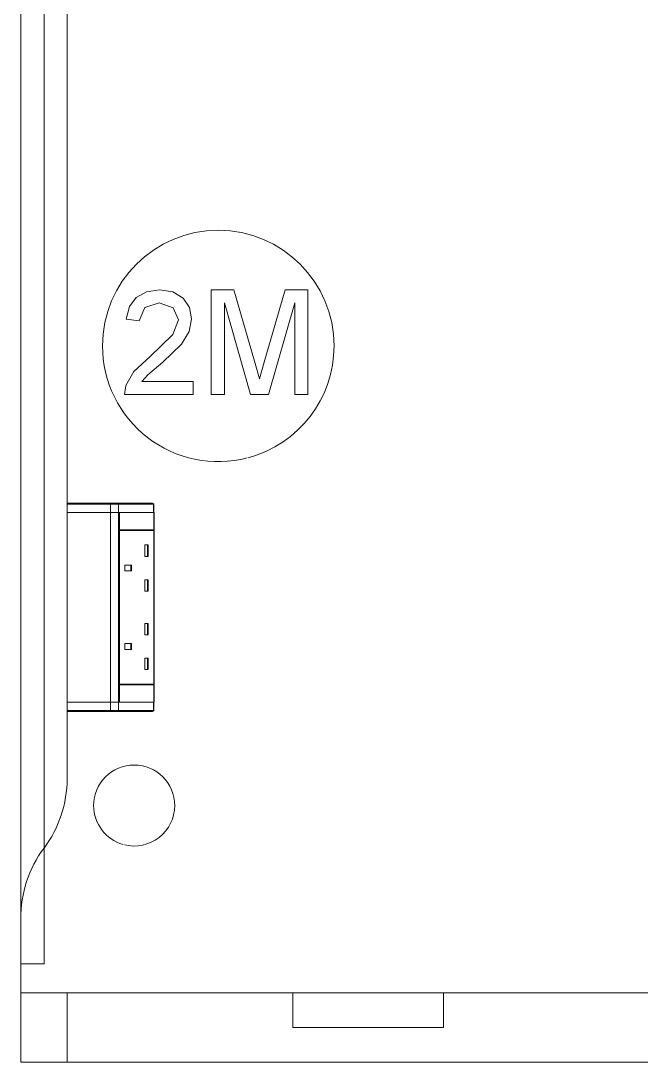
# Model space of a CAD drawing. Header units: millimetres. Extents: x 155927 to 317870, y -36033 to 97293.
# Drawn here: x 228551 to 229087, y 18051 to 18951 of the extents above; entities that cross this region are included whole.
import ezdxf

# ---------------------------------------------------------------- set-up
doc = ezdxf.new("R2010")
doc.units = ezdxf.units.MM
doc.header["$MEASUREMENT"] = 0
doc.layers.add('I-FURN', color=8, linetype='CONTINUOUS', lineweight=9)

msp = doc.modelspace()

# ---------------------------------------------------------------- linework, layer by layer
at = {"layer": 'I-FURN'}
for p, q in [((228551.1, 18174.4), (228551.1, 19525.51)), ((228571.1, 19465.51), (228571.1, 18235.51)), ((228591.1, 19405.51), (228591.1, 18532.7)), ((228591.1, 18532.7), (228591.1, 19405.51)), ((228650.77, 18711.55), (228644.84, 18703.56)), ((228659.56, 18716.43), (228650.77, 18711.55)), ((228670.93, 18718.06), (228659.56, 18716.43)), ((228682.38, 18716.25), (228670.93, 18718.06)), ((228691.16, 18710.82), (228682.38, 18716.25)), ((228735.01, 18718.06), (228715.56, 18718.06)), ((228715.56, 18718.06), (228715.56, 18627.65)), ((228753.5, 18654.33), (228735.01, 18718.06)), ((228779.46, 18718.06), (228761.27, 18655.44)), ((228798.91, 18718.06), (228779.46, 18718.06)), ((228798.91, 18627.65), (228798.91, 18718.06)), ((228644.84, 18703.56), (228642.1, 18692.63)), ((228653.4, 18691.22), (228658.16, 18702.63)), ((228658.16, 18702.63), (228670.69, 18706.76)), ((228670.69, 18706.76), (228682.71, 18702.53)), ((228682.71, 18702.53), (228687.31, 18692.17)), ((228696.75, 18702.71), (228691.16, 18710.82)), ((228698.61, 18692.85), (228696.75, 18702.71)), ((228726.86, 18627.65), (228726.86, 18706.76)), ((228726.86, 18706.76), (228749.58, 18627.65)), ((228764.89, 18627.65), (228787.61, 18706.76)), ((228787.61, 18706.76), (228787.61, 18627.65)), ((228642.1, 18692.63), (228653.4, 18691.22)), ((228687.31, 18692.17), (228682.43, 18679.36)), ((228696.6, 18682.13), (228698.61, 18692.85)), ((228682.43, 18679.36), (228662.92, 18660.54)), ((228689.92, 18671.05), (228696.6, 18682.13)), ((228673.73, 18655.57), (228689.92, 18671.05)), ((228662.92, 18660.54), (228648.77, 18647.44)), ((228660.73, 18644.7), (228673.73, 18655.57)), ((228757.23, 18641.02), (228753.5, 18654.33)), ((228761.27, 18655.44), (228757.23, 18641.02)), ((228648.77, 18647.44), (228641.9, 18635.44)), ((228655.63, 18638.95), (228660.73, 18644.7)), ((228641.9, 18635.44), (228640.69, 18627.65)), ((228700.02, 18638.95), (228655.63, 18638.95)), ((228700.02, 18627.65), (228700.02, 18638.95)), ((228640.69, 18627.65), (228700.02, 18627.65)), ((228715.56, 18627.65), (228726.86, 18627.65)), ((228749.58, 18627.65), (228764.89, 18627.65)), ((228787.61, 18627.65), (228798.91, 18627.65)), ((228591.09, 18532.7), (228591.09, 18525.7)), ((228591.1, 18532.7), (228628.56, 18532.7)), ((228591.1, 18532.7), (228591.1, 18525.7)), ((228592.1, 18533.7), (228592.09, 18533.7)), ((228629.12, 18533.7), (228592.1, 18533.7)), ((228592.1, 18533.7), (228596.09, 18533.7)), ((228596.09, 18532.7), (228596.09, 18533.7)), ((228596.09, 18533.7), (228634.66, 18533.7)), ((228628.56, 18532.7), (228635.48, 18532.7)), ((228628.56, 18532.7), (228628.56, 18525.7)), ((228634.66, 18533.7), (228629.12, 18533.7)), ((228664.94, 18533.7), (228634.66, 18533.7)), ((228664.94, 18533.7), (228634.66, 18533.7)), ((228635.48, 18532.7), (228665.76, 18532.7)), ((228635.48, 18532.7), (228635.48, 18525.7)), ((228665.57, 18533.48), (228665.6, 18533.45)), ((228665.76, 18532.7), (228665.94, 18532.7)), ((228665.76, 18532.7), (228665.76, 18525.7)), ((228665.94, 18525.7), (228665.94, 18532.7)), ((228665.94, 18525.7), (228665.94, 18532.7)), ((228665.94, 18525.7), (228665.94, 18532.7)), ((228591.09, 18525.58), (228591.09, 18361.68)), ((228591.1, 18525.7), (228628.56, 18525.7)), ((228591.1, 18361.68), (228591.1, 18525.58)), ((228628.56, 18525.58), (228591.1, 18525.58)), ((228628.56, 18525.7), (228635.48, 18525.7)), ((228628.56, 18361.68), (228628.56, 18525.58)), ((228635.48, 18525.58), (228628.56, 18525.58)), ((228636.31, 18525.64), (228633.86, 18525.64)), ((228635.48, 18525.7), (228665.76, 18525.7)), ((228635.48, 18361.68), (228635.48, 18525.58)), ((228635.48, 18525.58), (228636.11, 18525.58)), ((228636.11, 18525.58), (228636.11, 18510.64)), ((228636.31, 18510.64), (228636.31, 18525.64)), ((228636.31, 18525.64), (228666.14, 18525.64)), ((228665.76, 18525.7), (228665.94, 18525.7)), ((228665.94, 18361.68), (228665.94, 18525.58)), ((228666.14, 18525.64), (228666.14, 18510.64)), ((228636.11, 18510.14), (228636.11, 18377.14)), ((228666.14, 18510.64), (228636.31, 18510.64)), ((228636.31, 18377.14), (228636.31, 18510.14)), ((228666.14, 18510.14), (228636.31, 18510.14)), ((228665.76, 18510.64), (228665.76, 18510.14)), ((228666.14, 18510.14), (228666.14, 18377.14)), ((228661.11, 18497.53), (228658.25, 18497.53)), ((228658.25, 18487.53), (228658.25, 18497.53)), ((228660.38, 18487.53), (228660.38, 18497.53)), ((228661.11, 18487.53), (228661.11, 18497.53)), ((228661.11, 18487.53), (228658.25, 18487.53)), ((228646.77, 18480.03), (228641.04, 18480.03)), ((228641.04, 18475.03), (228641.04, 18480.03)), ((228646.04, 18475.03), (228646.04, 18480.03)), ((228646.77, 18475.03), (228646.77, 18480.03)), ((228646.77, 18475.03), (228641.04, 18475.03)), ((228661.11, 18467.53), (228658.25, 18467.53)), ((228658.25, 18457.53), (228658.25, 18467.53)), ((228660.38, 18457.53), (228660.38, 18467.53)), ((228661.11, 18457.53), (228661.11, 18467.53)), ((228661.11, 18457.53), (228658.25, 18457.53)), ((228661.11, 18429.75), (228658.25, 18429.75)), ((228658.25, 18419.75), (228658.25, 18429.75)), ((228660.38, 18419.75), (228660.38, 18429.75)), ((228661.11, 18419.75), (228661.11, 18429.75)), ((228661.11, 18419.75), (228658.25, 18419.75)), ((228641.04, 18412.25), (228641.04, 18407.25)), ((228646.77, 18412.25), (228641.04, 18412.25)), ((228641.04, 18407.25), (228646.77, 18407.25)), ((228646.04, 18407.25), (228646.04, 18412.25)), ((228646.77, 18407.25), (228646.77, 18412.25)), ((228661.11, 18399.75), (228658.25, 18399.75)), ((228658.25, 18389.75), (228658.25, 18399.75)), ((228660.38, 18389.75), (228660.38, 18399.75)), ((228661.11, 18389.75), (228661.11, 18399.75)), ((228661.11, 18389.75), (228658.25, 18389.75)), ((228636.11, 18376.64), (228636.11, 18361.68)), ((228666.14, 18377.14), (228636.31, 18377.14)), ((228636.31, 18361.64), (228636.31, 18376.64)), ((228636.31, 18376.64), (228666.14, 18376.64)), ((228665.76, 18377.14), (228665.76, 18376.64)), ((228666.14, 18376.64), (228666.14, 18361.64)), ((228591.09, 18361.58), (228591.09, 18354.58)), ((228591.1, 18361.68), (228628.56, 18361.68)), ((228591.1, 18354.58), (228591.1, 18361.58)), ((228628.56, 18361.58), (228591.1, 18361.58)), ((228628.56, 18361.68), (228635.48, 18361.68)), ((228628.56, 18354.58), (228628.56, 18361.58)), ((228635.48, 18361.58), (228628.56, 18361.58)), ((228636.11, 18361.68), (228635.48, 18361.68)), ((228635.48, 18354.58), (228635.48, 18361.58)), ((228665.76, 18361.58), (228635.48, 18361.58)), ((228666.14, 18361.64), (228636.31, 18361.64)), ((228665.76, 18354.58), (228665.76, 18361.58)), ((228665.94, 18361.58), (228665.76, 18361.58)), ((228665.94, 18354.58), (228665.94, 18361.58)), ((228665.94, 18354.58), (228665.94, 18361.58)), ((228665.94, 18361.58), (228665.94, 18354.58)), ((228591.1, 18354.58), (228591.1, 18295.51)), ((228591.1, 18295.51), (228591.1, 18354.58)), ((228628.56, 18354.58), (228591.1, 18354.58)), ((228596.09, 18353.58), (228592.1, 18353.58)), ((228592.1, 18353.58), (228629.12, 18353.58)), ((228596.09, 18353.58), (228596.09, 18354.58)), ((228634.66, 18353.58), (228596.09, 18353.58)), ((228635.48, 18354.58), (228628.56, 18354.58)), ((228629.12, 18353.58), (228634.66, 18353.58)), ((228634.66, 18353.58), (228664.94, 18353.58)), ((228634.66, 18353.58), (228664.94, 18353.58)), ((228665.76, 18354.58), (228635.48, 18354.58)), ((228665.61, 18353.83), (228665.58, 18353.81)), ((228665.94, 18354.58), (228665.76, 18354.58)), ((228571.1, 18235.51), (228571.1, 18135.51)), ((228551.1, 18174.4), (228551.1, 18050.51)), ((228551.1, 18050.51), (228551.1, 18174.4)), ((228551.1, 18135.51), (228551.1, 18174.4)), ((228551.1, 18135.51), (228571.1, 18135.51)), ((228591.1, 18110.51), (228551.1, 18110.51)), ((228551.1, 18110.51), (228786.1, 18110.51)), ((228551.1, 18050.51), (228551.1, 18110.51)), ((228551.1, 18050.51), (228551.1, 18110.51)), ((229311.1, 18110.51), (228591.1, 18110.51)), ((228591.1, 18050.51), (228591.1, 18110.51)), ((228591.1, 18050.51), (228591.1, 18110.51)), ((228786.1, 18110.51), (228916.1, 18110.51)), ((228786.1, 18080.51), (228786.1, 18110.51)), ((228786.1, 18080.51), (228786.1, 18110.51)), ((228916.1, 18110.51), (229351.1, 18110.51)), ((228916.1, 18080.51), (228916.1, 18110.51)), ((228916.1, 18110.51), (228916.1, 18080.51)), ((228916.1, 18080.51), (228786.1, 18080.51)), ((228786.1, 18080.51), (228916.1, 18080.51)), ((229351.1, 18050.51), (228551.1, 18050.51)), ((228551.1, 18050.51), (228591.1, 18050.51)), ((228551.1, 18050.51), (229351.1, 18050.51)), ((229351.1, 18050.51), (228551.1, 18050.51)), ((228591.1, 18050.51), (229311.1, 18050.51))]:
    msp.add_line(p, q, dxfattribs=at)
at = {"layer": 'I-FURN', "flags": 128}
for points in [[(228591.09, 18532.7), (228591.09, 18532.74), (228591.1, 18532.78), (228591.1, 18532.82), (228591.11, 18532.86), (228591.11, 18532.9), (228591.12, 18532.94), (228591.13, 18532.98), (228591.14, 18533.01), (228591.16, 18533.05), (228591.17, 18533.09), (228591.19, 18533.13), (228591.21, 18533.16), (228591.23, 18533.2), (228591.25, 18533.23), (228591.27, 18533.26), (228591.29, 18533.3), (228591.32, 18533.33), (228591.34, 18533.36), (228591.37, 18533.39), (228591.4, 18533.42), (228591.43, 18533.44), (228591.46, 18533.47), (228591.49, 18533.5), (228591.52, 18533.52), (228591.55, 18533.54), (228591.59, 18533.56), (228591.62, 18533.58), (228591.66, 18533.6), (228591.69, 18533.62), (228591.73, 18533.63), (228591.77, 18533.65), (228591.81, 18533.66), (228591.84, 18533.67), (228591.88, 18533.68), (228591.92, 18533.69), (228591.96, 18533.69), (228592, 18533.7), (228592.04, 18533.7), (228592.08, 18533.7), (228592.09, 18533.7)], [(228592.09, 18533.7), (228592.1, 18533.7), (228592.11, 18533.7), (228592.12, 18533.7), (228592.14, 18533.7), (228592.17, 18533.7), (228592.21, 18533.7), (228592.25, 18533.7), (228592.3, 18533.7), (228592.35, 18533.7), (228592.41, 18533.7), (228592.47, 18533.7), (228592.55, 18533.7), (228592.62, 18533.7), (228592.7, 18533.7), (228592.79, 18533.7), (228592.88, 18533.7), (228592.98, 18533.7), (228593.09, 18533.7), (228593.19, 18533.7), (228593.31, 18533.7), (228593.42, 18533.7), (228593.54, 18533.7), (228593.67, 18533.7), (228593.8, 18533.7), (228593.93, 18533.7), (228594.07, 18533.7), (228594.21, 18533.7), (228594.35, 18533.7), (228594.5, 18533.7), (228594.64, 18533.7), (228594.79, 18533.7), (228594.95, 18533.7), (228595.1, 18533.7), (228595.26, 18533.7), (228595.41, 18533.7), (228595.57, 18533.7), (228595.73, 18533.7), (228595.89, 18533.7), (228596.05, 18533.7), (228596.09, 18533.7)], [(228629.12, 18533.7), (228626.34, 18533.7), (228623.65, 18533.7), (228621.03, 18533.7), (228618.51, 18533.7), (228616.08, 18533.7), (228613.75, 18533.7), (228611.52, 18533.7), (228609.4, 18533.7), (228607.38, 18533.7), (228605.48, 18533.7), (228603.69, 18533.7), (228602.02, 18533.7), (228600.47, 18533.7), (228599.04, 18533.7), (228597.74, 18533.7), (228596.57, 18533.7), (228595.52, 18533.7), (228594.61, 18533.7), (228593.83, 18533.7), (228593.18, 18533.7), (228592.67, 18533.7), (228592.29, 18533.7), (228592.1, 18533.7)], [(228634.66, 18533.7), (228634.57, 18533.7), (228634.47, 18533.7), (228634.36, 18533.7), (228634.25, 18533.7), (228634.14, 18533.7), (228634.02, 18533.7), (228633.9, 18533.7), (228633.77, 18533.7), (228633.64, 18533.7), (228633.51, 18533.7), (228633.37, 18533.7), (228633.23, 18533.7), (228633.09, 18533.7), (228632.94, 18533.7), (228632.79, 18533.7), (228632.64, 18533.7), (228632.49, 18533.7), (228632.33, 18533.7), (228632.18, 18533.7), (228632.02, 18533.7), (228631.86, 18533.7), (228631.7, 18533.7), (228631.54, 18533.7), (228631.38, 18533.7), (228631.22, 18533.7), (228631.06, 18533.7), (228630.9, 18533.7), (228630.75, 18533.7), (228630.59, 18533.7), (228630.43, 18533.7), (228630.28, 18533.7), (228630.12, 18533.7), (228629.97, 18533.7), (228629.83, 18533.7), (228629.68, 18533.7), (228629.54, 18533.7), (228629.4, 18533.7), (228629.26, 18533.7), (228629.12, 18533.7)], [(228665.8, 18533.21), (228665.82, 18533.17), (228665.84, 18533.14), (228665.86, 18533.1), (228665.87, 18533.06), (228665.89, 18533.02), (228665.9, 18532.99), (228665.91, 18532.95), (228665.92, 18532.91), (228665.92, 18532.87), (228665.93, 18532.83), (228665.94, 18532.79), (228665.94, 18532.75), (228665.94, 18532.71), (228665.94, 18532.7)], [(228592.09, 18353.58), (228592.05, 18353.58), (228592.01, 18353.58), (228591.97, 18353.59), (228591.93, 18353.59), (228591.89, 18353.6), (228591.86, 18353.61), (228591.82, 18353.62), (228591.78, 18353.63), (228591.74, 18353.64), (228591.7, 18353.66), (228591.67, 18353.67), (228591.63, 18353.69), (228591.6, 18353.71), (228591.56, 18353.73), (228591.53, 18353.75), (228591.5, 18353.78), (228591.46, 18353.8), (228591.43, 18353.83), (228591.4, 18353.85), (228591.38, 18353.88), (228591.35, 18353.91), (228591.32, 18353.94), (228591.3, 18353.97), (228591.27, 18354), (228591.25, 18354.04), (228591.23, 18354.07), (228591.21, 18354.11), (228591.19, 18354.14), (228591.18, 18354.18), (228591.16, 18354.22), (228591.15, 18354.25), (228591.13, 18354.29), (228591.12, 18354.33), (228591.12, 18354.37), (228591.11, 18354.41), (228591.1, 18354.45), (228591.1, 18354.49), (228591.09, 18354.53), (228591.09, 18354.57), (228591.09, 18354.58)], [(228596.09, 18353.58), (228595.93, 18353.58), (228595.77, 18353.58), (228595.61, 18353.58), (228595.46, 18353.58), (228595.3, 18353.58), (228595.14, 18353.58), (228594.99, 18353.58), (228594.83, 18353.58), (228594.68, 18353.58), (228594.54, 18353.58), (228594.39, 18353.58), (228594.25, 18353.58), (228594.11, 18353.58), (228593.97, 18353.58), (228593.83, 18353.58), (228593.7, 18353.58), (228593.58, 18353.58), (228593.46, 18353.58), (228593.34, 18353.58), (228593.22, 18353.58), (228593.11, 18353.58), (228593.01, 18353.58), (228592.91, 18353.58), (228592.82, 18353.58), (228592.73, 18353.58), (228592.64, 18353.58), (228592.57, 18353.58), (228592.49, 18353.58), (228592.43, 18353.58), (228592.36, 18353.58), (228592.31, 18353.58), (228592.26, 18353.58), (228592.22, 18353.58), (228592.18, 18353.58), (228592.15, 18353.58), (228592.13, 18353.58), (228592.11, 18353.58), (228592.1, 18353.58), (228592.09, 18353.58)], [(228592.09, 18353.58), (228592.1, 18353.58), (228592.1, 18353.58)], [(228592.1, 18353.58), (228592.38, 18353.58), (228592.79, 18353.58), (228593.34, 18353.58), (228594.03, 18353.58), (228594.84, 18353.58), (228595.79, 18353.58), (228596.87, 18353.58), (228598.08, 18353.58), (228599.41, 18353.58), (228600.87, 18353.58), (228602.46, 18353.58), (228604.16, 18353.58), (228605.98, 18353.58), (228607.91, 18353.58), (228609.95, 18353.58), (228612.11, 18353.58), (228614.36, 18353.58), (228616.72, 18353.58), (228619.17, 18353.58), (228621.72, 18353.58), (228624.36, 18353.58), (228627.08, 18353.58), (228629.12, 18353.58)], [(228629.12, 18353.58), (228629.26, 18353.58), (228629.4, 18353.58), (228629.54, 18353.58), (228629.68, 18353.58), (228629.83, 18353.58), (228629.97, 18353.58), (228630.13, 18353.58), (228630.28, 18353.58), (228630.43, 18353.58), (228630.59, 18353.58), (228630.75, 18353.58), (228630.9, 18353.58), (228631.06, 18353.58), (228631.22, 18353.58), (228631.38, 18353.58), (228631.54, 18353.58), (228631.7, 18353.58), (228631.86, 18353.58), (228632.02, 18353.58), (228632.18, 18353.58), (228632.33, 18353.58), (228632.49, 18353.58), (228632.64, 18353.58), (228632.79, 18353.58), (228632.94, 18353.58), (228633.09, 18353.58), (228633.23, 18353.58), (228633.37, 18353.58), (228633.51, 18353.58), (228633.64, 18353.58), (228633.77, 18353.58), (228633.9, 18353.58), (228634.02, 18353.58), (228634.14, 18353.58), (228634.25, 18353.58), (228634.36, 18353.58), (228634.47, 18353.58), (228634.57, 18353.58), (228634.66, 18353.58)], [(228665.94, 18354.58), (228665.94, 18354.54), (228665.94, 18354.5), (228665.93, 18354.46), (228665.93, 18354.42), (228665.92, 18354.38), (228665.91, 18354.34), (228665.9, 18354.3), (228665.89, 18354.26), (228665.88, 18354.23), (228665.86, 18354.19), (228665.84, 18354.15), (228665.83, 18354.12), (228665.81, 18354.08)]]:
    msp.add_lwpolyline(points, dxfattribs=at)
at = {"layer": 'I-FURN'}
for centre, radius, start, end in [((228721.63, 18669.52), 100, 0, 180), ((228721.63, 18669.52), 100, 180, 284.49287), ((228721.63, 18669.52), 100, 285, 0), ((228648.99, 18272.34), 35, 0, 180), ((228491.1, 18295.51), 100, 323.1301, 0), ((228491.1, 18295.51), 100, 323.1301, 0), ((228648.99, 18272.34), 35, 180, 254.08006), ((228648.99, 18272.34), 35, 255.96628, 0), ((228651.13, 18175.49), 100.03, 143.1301, 180.62561), ((228651.13, 18175.49), 100.03, 143.1301, 180.62561)]:
    msp.add_arc(centre, radius, start, end, dxfattribs=at)
for centre, major_axis, ratio, start_param, end_param in [((228592.1, 18532.7), (0, 1), 0.998113, 0, 1.570796), ((228629.12, 18532.7), (0, 1), 0.56467, 0, 1.570796), ((228634.66, 18532.7), (0, 1), 0.819152, 4.712389, 6.283185), ((228664.94, 18532.7), (0, 1), 0.819152, 4.712389, 6.283185), ((228592.1, 18354.58), (0, 1), 0.998113, 1.570796, 3.141593), ((228629.12, 18354.58), (0, 1), 0.56467, 1.570796, 3.141593), ((228634.66, 18354.58), (0, 1), 0.819152, 3.141593, 4.712389), ((228664.94, 18354.58), (0, -1), 0.819152, 0, 1.570796)]:
    msp.add_ellipse(centre, major_axis=major_axis, ratio=ratio, start_param=start_param, end_param=end_param, dxfattribs=at)

doc.saveas('drawing.dxf')
